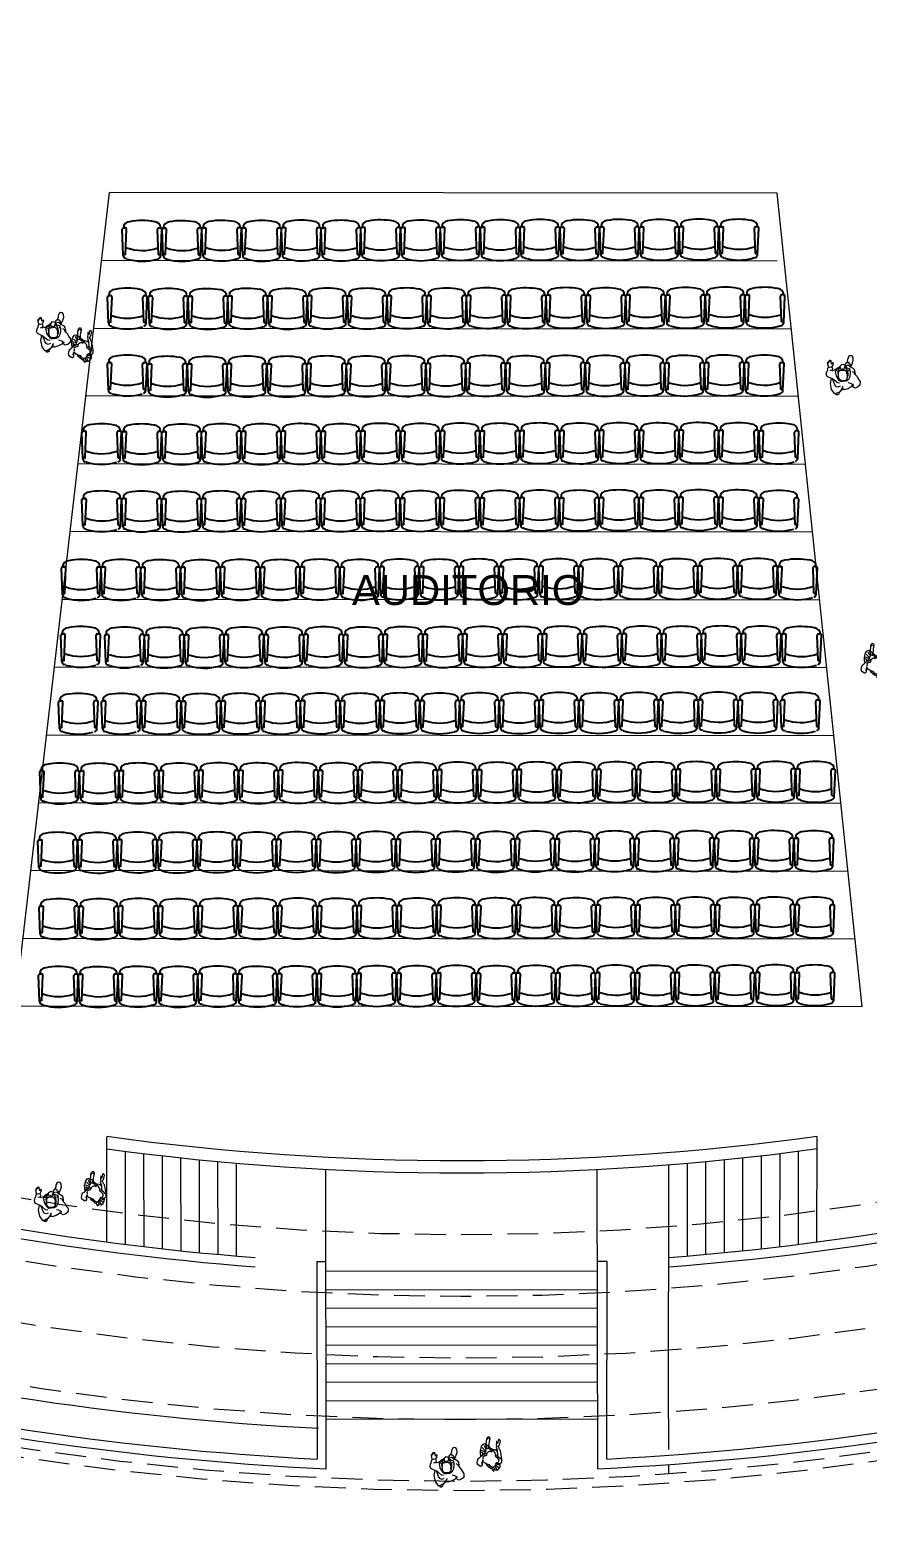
# Model space of a CAD drawing. Header units: millimetres. Extents: x 383 to 523, y 252 to 344.
# Drawn here: x 421.4 to 434.99, y 281.05 to 305.44 of the extents above; entities that cross this region are included whole.
import ezdxf

# ---------------------------------------------------------------- set-up
doc = ezdxf.new("R2010")
doc.units = ezdxf.units.MM
doc.header["$MEASUREMENT"] = 0
doc.linetypes.add('ACAD_ISO02W100', pattern=[15, 12, -3])
doc.linetypes.add('DASHED', pattern=[0.75, 0.5, -0.25])
doc.layers.add('cubierta', color=1, linetype='ACAD_ISO02W100', lineweight=15)
doc.layers.add('muros', color=5, linetype='Continuous', lineweight=30)
doc.layers.add('letreros', color=6, linetype='Continuous')
doc.layers.add('muebles', color=193, linetype='Continuous')

# ---------------------------------------------------------------- blocks, each defined once
blk = doc.blocks.new('sillas')
for p, q in [((-0.864, -0.083), (-0.88, -0.471)), ((-0.833, -0.098), (-0.866, -0.098)), ((-0.831, -0.1), (-0.816, -0.471)), ((-0.81, -0.032), (-0.83, -0.038)), ((-0.366, -0.032), (-0.346, -0.038)), ((-0.345, -0.1), (-0.36, -0.471)), ((-0.343, -0.098), (-0.315, -0.098)), ((-0.312, -0.083), (-0.296, -0.471)), ((-0.276, -0.083), (-0.292, -0.471)), ((-0.245, -0.098), (-0.278, -0.098)), ((-0.243, -0.1), (-0.228, -0.471)), ((-0.222, -0.032), (-0.242, -0.038)), ((0.222, -0.032), (0.242, -0.038)), ((0.243, -0.1), (0.228, -0.471)), ((0.245, -0.098), (0.273, -0.098)), ((0.276, -0.083), (0.292, -0.471)), ((-0.857, -0.49), (-0.839, -0.49)), ((-0.319, -0.49), (-0.337, -0.49)), ((-0.269, -0.49), (-0.251, -0.49)), ((0.269, -0.49), (0.251, -0.49))]:
    blk.add_line(p, q)
at = {"extrusion": (0, 0, -1)}
for centre, major_axis, start_param, end_param in [((-0.588, -0.865), (0, 0.865), 6.012219, 6.554151), ((0, -0.865), (0, 0.865), 6.012219, 6.554151), ((-0.816, -0.086), (0, 0.05), 4.756727, 5.996604), ((-0.833, -0.1), (0, 0.00125), 0, 1.526458), ((-0.588, -0.91), (0, 0.752), 5.961717, 6.604653), ((-0.36, -0.086), (0, 0.05), 0.286582, 1.526458), ((-0.343, -0.1), (0, 0.00125), 4.756727, 6.283185), ((-0.228, -0.086), (0, 0.05), 4.756727, 5.996604), ((-0.245, -0.1), (0, 0.00125), 0, 1.526458), ((0, -0.91), (0, 0.752), 5.961717, 6.604653), ((0.228, -0.086), (0, 0.05), 0.286582, 1.526458), ((0.245, -0.1), (0, 0.00125), 4.756727, 6.283185), ((-0.862, -0.471), (0, 0.0192), 2.888252, 4.744314), ((-0.775, -0.489), (0, 0.0923), 3.135407, 4.699897), ((-0.834, -0.471), (0, 0.0192), 1.538871, 3.394933), ((-0.588, 0.448), (0, 1.048), 2.954833, 3.328352), ((-0.401, -0.489), (0, 0.0923), 1.583289, 3.147778), ((-0.342, -0.471), (0, 0.0192), 2.888252, 4.744314), ((-0.314, -0.471), (0, 0.0192), 1.538871, 3.394933), ((-0.274, -0.471), (0, 0.0192), 2.888252, 4.744314), ((-0.187, -0.489), (0, 0.0923), 3.135407, 4.699897), ((-0.246, -0.471), (0, 0.0192), 1.538871, 3.394933), ((0, 0.448), (0, 1.048), 2.954833, 3.328352), ((0.187, -0.489), (0, 0.0923), 1.583289, 3.147778), ((0.246, -0.471), (0, 0.0192), 2.888252, 4.744314), ((0.274, -0.471), (0, 0.0192), 1.538871, 3.394933)]:
    blk.add_ellipse(centre, major_axis=major_axis, ratio=0.958333, start_param=start_param, end_param=end_param, dxfattribs=at)
blk = doc.blocks.new('h2')
at = {"layer": 'muebles', "lineweight": 0}
for p, q in [((-0.334, 0.036), (-0.331, 0.054)), ((-0.321, 0.016), (-0.334, 0.036)), ((-0.331, 0.054), (-0.311, 0.067)), ((-0.288, 0.008), (-0.321, 0.016)), ((-0.311, 0.08), (-0.239, 0.126)), ((-0.31, 0.055), (-0.311, 0.08)), ((-0.283, -0.002), (-0.31, 0.055)), ((-0.239, 0.126), (-0.14, 0.141)), ((-0.209, 0.022), (-0.194, 0.054)), ((-0.196, -0.015), (-0.209, 0.022)), ((-0.194, 0.054), (-0.157, 0.073)), ((-0.157, 0.073), (-0.078, 0.095)), ((-0.147, -0.01), (-0.139, 0.024)), ((-0.14, 0.141), (-0.06, 0.118)), ((-0.139, 0.024), (-0.096, 0.07)), ((-0.083, 0.008), (-0.102, -0.01)), ((-0.096, 0.07), (-0.063, 0.111)), ((-0.05, 0.027), (-0.083, 0.008)), ((-0.079, -0.004), (-0.044, 0)), ((-0.063, 0.111), (-0.04, 0.154)), ((-0.059, 0.005), (-0.056, 0.01)), ((-0.055, -0.002), (-0.059, 0.005)), ((-0.056, 0.01), (-0.025, 0)), ((-0.023, 0.039), (-0.05, 0.027)), ((-0.044, 0), (-0.009, 0.002)), ((-0.04, 0.154), (-0.022, 0.187)), ((0.021, 0.045), (-0.023, 0.039)), ((-0.022, 0.187), (0.014, 0.198)), ((-0.014, -0.002), (0.026, 0.004)), ((-0.009, 0.002), (0.019, -0.004)), ((0.014, 0.198), (0.051, 0.187)), ((0.052, 0.05), (0.021, 0.045)), ((0.026, 0.004), (0.07, -0.009)), ((0.051, 0.187), (0.084, 0.17)), ((0.056, 0.014), (0.052, 0.05)), ((0.065, 0.045), (0.056, 0.014)), ((0.072, 0.108), (0.064, 0.137)), ((0.077, 0.029), (0.065, 0.045)), ((0.069, 0.106), (0.069, 0.09)), ((0.069, 0.09), (0.075, 0.059)), ((0.077, 0.1), (0.072, 0.108)), ((0.075, 0.059), (0.084, 0.036)), ((0.102, 0.091), (0.077, 0.1)), ((0.087, 0.003), (0.077, 0.029)), ((0.084, 0.17), (0.107, 0.17)), ((0.084, 0.036), (0.111, -0.001)), ((0.1, -0.015), (0.087, 0.003)), ((0.126, 0.101), (0.102, 0.091)), ((0.107, 0.17), (0.121, 0.152)), ((0.158, 0.165), (0.121, 0.156)), ((0.121, 0.152), (0.13, 0.118)), ((0.13, 0.118), (0.126, 0.101)), ((0.131, 0.098), (0.149, 0.082)), ((0.149, 0.082), (0.181, 0.072)), ((0.194, 0.17), (0.158, 0.165)), ((0.172, 0.101), (0.228, 0.106)), ((0.181, 0.091), (0.172, 0.101)), ((0.197, 0.08), (0.181, 0.091)), ((0.181, 0.072), (0.197, 0.08)), ((0.187, 0.156), (0.199, 0.16)), ((0.215, 0.151), (0.187, 0.156)), ((0.2, 0.167), (0.194, 0.17)), ((0.199, 0.16), (0.2, 0.167)), ((0.205, 0.141), (0.217, 0.142)), ((0.23, 0.137), (0.205, 0.141)), ((0.218, 0.149), (0.215, 0.151)), ((0.215, 0.123), (0.228, 0.126)), ((0.227, 0.121), (0.215, 0.123)), ((0.217, 0.142), (0.218, 0.149)), ((0.235, 0.113), (0.227, 0.121)), ((0.228, 0.126), (0.233, 0.134)), ((0.228, 0.106), (0.235, 0.113)), ((0.233, 0.134), (0.23, 0.137)), ((-0.241, -0.038), (-0.283, -0.002)), ((-0.25, -0.058), (-0.265, -0.019)), ((-0.259, -0.075), (-0.242, -0.056)), ((-0.244, -0.142), (-0.259, -0.075)), ((-0.216, -0.195), (-0.244, -0.142)), ((-0.242, -0.056), (-0.219, -0.053)), ((-0.211, -0.053), (-0.241, -0.038)), ((-0.239, -0.252), (-0.216, -0.219)), ((-0.219, -0.053), (-0.203, -0.065)), ((-0.186, -0.213), (-0.216, -0.195)), ((-0.216, -0.219), (-0.188, -0.218)), ((-0.203, -0.065), (-0.211, -0.053)), ((-0.191, -0.236), (-0.162, -0.191)), ((-0.188, -0.218), (-0.191, -0.236)), ((-0.162, -0.191), (-0.15, -0.15)), ((-0.102, -0.01), (-0.116, -0.029)), ((-0.116, -0.029), (-0.116, -0.066)), ((-0.116, -0.066), (-0.114, -0.116)), ((-0.114, -0.116), (-0.088, -0.16)), ((-0.109, -0.079), (-0.108, -0.048)), ((-0.105, -0.107), (-0.109, -0.079)), ((-0.108, -0.048), (-0.099, -0.026)), ((-0.092, -0.124), (-0.105, -0.107)), ((-0.099, -0.026), (-0.079, -0.004)), ((-0.078, -0.132), (-0.092, -0.124)), ((-0.088, -0.16), (-0.045, -0.186)), ((-0.055, -0.136), (-0.078, -0.132)), ((-0.055, -0.133), (-0.059, -0.137)), ((-0.059, -0.137), (-0.056, -0.141)), ((-0.056, -0.141), (-0.032, -0.138)), ((-0.031, -0.138), (-0.055, -0.136)), ((-0.03, -0.15), (-0.051, -0.142)), ((-0.045, -0.186), (0.006, -0.193)), ((-0.012, -0.138), (-0.031, -0.138)), ((0.011, -0.15), (-0.03, -0.15)), ((0.015, -0.133), (-0.012, -0.138)), ((0.006, -0.193), (0.041, -0.198)), ((0.052, -0.145), (0.011, -0.15)), ((0.034, -0.224), (0.013, -0.259)), ((0.042, -0.127), (0.015, -0.133)), ((0.019, -0.004), (0.042, -0.007)), ((0.041, -0.198), (0.051, -0.168)), ((0.042, -0.007), (0.053, -0.012)), ((0.055, -0.115), (0.042, -0.127)), ((0.057, -0.032), (0.048, -0.017)), ((0.048, -0.115), (0.057, -0.1)), ((0.051, -0.168), (0.069, -0.195)), ((0.082, -0.132), (0.052, -0.145)), ((0.053, -0.012), (0.058, -0.021)), ((0.062, -0.1), (0.055, -0.115)), ((0.062, -0.051), (0.057, -0.032)), ((0.057, -0.1), (0.059, -0.086)), ((0.058, -0.021), (0.063, -0.037)), ((0.058, -0.065), (0.062, -0.051)), ((0.058, -0.076), (0.058, -0.065)), ((0.059, -0.086), (0.058, -0.076)), ((0.064, -0.09), (0.062, -0.1)), ((0.063, -0.037), (0.064, -0.053)), ((0.064, -0.053), (0.073, -0.059)), ((0.072, -0.081), (0.064, -0.085)), ((0.064, -0.085), (0.064, -0.09)), ((0.069, -0.195), (0.08, -0.176)), ((0.07, -0.009), (0.088, -0.017)), ((0.081, -0.075), (0.072, -0.081)), ((0.073, -0.059), (0.082, -0.064)), ((0.074, -0.048), (0.098, -0.042)), ((0.075, -0.091), (0.074, -0.091)), ((0.097, -0.099), (0.075, -0.091)), ((0.103, -0.214), (0.079, -0.249)), ((0.08, -0.176), (0.09, -0.149)), ((0.084, -0.069), (0.081, -0.075)), ((0.082, -0.064), (0.084, -0.069)), ((0.103, -0.109), (0.082, -0.132)), ((0.088, -0.017), (0.09, -0.024)), ((0.09, -0.024), (0.1, -0.015)), ((0.09, -0.149), (0.1, -0.132)), ((0.111, -0.001), (0.095, -0.006)), ((0.113, -0.109), (0.097, -0.099)), ((0.098, -0.042), (0.125, -0.032)), ((0.1, -0.132), (0.108, -0.114)), ((0.107, -0.195), (0.103, -0.214)), ((0.105, -0.208), (0.139, -0.204)), ((0.125, -0.185), (0.107, -0.195)), ((0.108, -0.114), (0.131, -0.132)), ((0.111, -0.009), (0.118, -0.024)), ((0.139, -0.117), (0.113, -0.109)), ((0.118, -0.024), (0.12, -0.029)), ((0.12, -0.211), (0.167, -0.236)), ((0.125, -0.032), (0.159, -0.071)), ((0.141, -0.16), (0.125, -0.185)), ((0.131, -0.132), (0.141, -0.16)), ((0.159, -0.071), (0.139, -0.117)), ((0.139, -0.204), (0.161, -0.188)), ((0.164, -0.122), (0.149, -0.109)), ((0.161, -0.188), (0.181, -0.168)), ((0.179, -0.147), (0.164, -0.122)), ((0.167, -0.236), (0.215, -0.254)), ((0.181, -0.168), (0.179, -0.147)), ((0.223, -0.163), (0.182, -0.147)), ((0.251, -0.167), (0.223, -0.163)), ((0.279, -0.183), (0.251, -0.167)), ((0.259, -0.252), (0.287, -0.239)), ((0.294, -0.209), (0.279, -0.183)), ((0.287, -0.239), (0.294, -0.209)), ((-0.227, -0.296), (-0.239, -0.252)), ((-0.198, -0.336), (-0.227, -0.296)), ((-0.139, -0.342), (-0.198, -0.336)), ((-0.112, -0.324), (-0.139, -0.342)), ((-0.05, -0.293), (-0.112, -0.324)), ((-0.004, -0.255), (-0.05, -0.293)), ((0.005, -0.268), (-0.02, -0.268)), ((0.013, -0.259), (-0.004, -0.255)), ((0.046, -0.264), (0.005, -0.268)), ((0.079, -0.249), (0.046, -0.264)), ((0.215, -0.254), (0.259, -0.252))]:
    blk.add_line(p, q, dxfattribs=at)
blk = doc.blocks.new('m1')
at = {"lineweight": 0}
for p, q in [((-0.229, 0.084), (-0.232, 0.072)), ((-0.232, 0.072), (-0.223, 0.06)), ((-0.216, 0.113), (-0.229, 0.084)), ((-0.223, 0.06), (-0.208, 0.051)), ((-0.209, 0.131), (-0.216, 0.113)), ((-0.181, 0.146), (-0.209, 0.131)), ((-0.208, 0.051), (-0.179, 0.052)), ((-0.165, 0.008), (-0.199, -0.017)), ((-0.183, 0.071), (-0.189, 0.066)), ((-0.162, 0.065), (-0.183, 0.071)), ((-0.158, 0.143), (-0.181, 0.146)), ((-0.179, 0.052), (-0.153, 0.051)), ((-0.166, 0.011), (-0.173, -0.006)), ((-0.151, 0.046), (-0.166, 0.03)), ((-0.166, 0.03), (-0.166, 0.011)), ((-0.15, 0.057), (-0.162, 0.065)), ((-0.124, 0.14), (-0.158, 0.143)), ((-0.153, 0.051), (-0.15, 0.057)), ((-0.127, 0.06), (-0.151, 0.046)), ((-0.115, 0.057), (-0.127, 0.06)), ((-0.1, 0.116), (-0.124, 0.14)), ((-0.1, 0.057), (-0.115, 0.057)), ((-0.062, 0.088), (-0.1, 0.116)), ((-0.082, 0.066), (-0.1, 0.057)), ((-0.074, 0.061), (-0.082, 0.066)), ((-0.054, 0.036), (-0.074, 0.061)), ((-0.07, 0.096), (-0.025, 0.11)), ((-0.028, 0.045), (-0.062, 0.088)), ((-0.051, 0.019), (-0.054, 0.036)), ((-0.035, 0.011), (-0.051, 0.019)), ((-0.043, 0.069), (-0.037, 0.088)), ((-0.008, 0.007), (-0.035, 0.011)), ((-0.03, 0.053), (-0.006, 0.094)), ((0.019, 0.036), (-0.03, 0.047)), ((-0.01, 0.007), (-0.028, 0.045)), ((-0.025, 0.11), (0.013, 0.116)), ((0.008, -0.007), (-0.008, 0.007)), ((0.008, 0.043), (0.021, 0.1)), ((0.013, 0.116), (0.092, 0.108)), ((0.045, 0.035), (0.019, 0.036)), ((0.027, 0.04), (0.071, 0.094)), ((0.062, 0.025), (0.045, 0.035)), ((0.057, 0.035), (0.11, 0.069)), ((0.069, -0.002), (0.062, 0.025)), ((0.068, 0.018), (0.123, 0.042)), ((0.071, -0.014), (0.109, 0.002)), ((0.092, 0.108), (0.128, 0.089)), ((0.119, 0.007), (0.099, -0.016)), ((0.13, 0.039), (0.119, 0.007)), ((0.128, 0.089), (0.14, 0.065)), ((0.14, 0.065), (0.13, 0.039)), ((0.134, 0.037), (0.158, 0.035)), ((0.158, 0.035), (0.187, 0.039)), ((0.187, 0.039), (0.214, 0.041)), ((0.2, 0.037), (0.221, 0.033)), ((0.214, 0.041), (0.239, 0.037)), ((0.221, 0.033), (0.236, 0.02)), ((0.235, 0.01), (0.226, -0.001)), ((0.236, 0.02), (0.235, 0.01)), ((0.239, 0.037), (0.258, 0.024)), ((0.264, 0.01), (0.256, 0)), ((0.258, 0.024), (0.264, 0.01)), ((-0.279, -0.13), (-0.282, -0.139)), ((-0.282, -0.139), (-0.277, -0.145)), ((-0.257, -0.118), (-0.279, -0.13)), ((-0.277, -0.145), (-0.263, -0.151)), ((-0.241, -0.087), (-0.262, -0.139)), ((-0.262, -0.139), (-0.258, -0.193)), ((-0.258, -0.193), (-0.241, -0.217)), ((-0.217, -0.133), (-0.25, -0.157)), ((-0.194, -0.153), (-0.249, -0.184)), ((-0.224, -0.11), (-0.245, -0.112)), ((-0.216, -0.051), (-0.241, -0.087)), ((-0.241, -0.217), (-0.199, -0.236)), ((-0.217, -0.09), (-0.229, -0.082)), ((-0.215, -0.09), (-0.221, -0.112)), ((-0.221, -0.112), (-0.208, -0.141)), ((-0.198, -0.063), (-0.217, -0.06)), ((-0.199, -0.017), (-0.216, -0.051)), ((-0.198, -0.065), (-0.215, -0.09)), ((-0.208, -0.141), (-0.177, -0.162)), ((-0.182, -0.163), (-0.208, -0.219)), ((-0.185, -0.041), (-0.2, -0.036)), ((-0.199, -0.236), (-0.152, -0.23)), ((-0.186, -0.053), (-0.198, -0.065)), ((-0.186, -0.016), (-0.188, -0.013)), ((-0.18, -0.034), (-0.186, -0.053)), ((-0.173, -0.006), (-0.182, -0.017)), ((-0.182, -0.017), (-0.18, -0.034)), ((-0.177, -0.162), (-0.156, -0.16)), ((-0.159, -0.164), (-0.166, -0.223)), ((-0.156, -0.16), (-0.136, -0.176)), ((-0.152, -0.23), (-0.142, -0.223)), ((-0.144, -0.177), (-0.148, -0.196)), ((-0.148, -0.196), (-0.147, -0.215)), ((-0.147, -0.215), (-0.139, -0.234)), ((-0.139, -0.234), (-0.117, -0.253)), ((-0.136, -0.176), (-0.132, -0.192)), ((-0.132, -0.192), (-0.116, -0.206)), ((-0.116, -0.206), (-0.094, -0.204)), ((-0.094, -0.204), (-0.078, -0.192)), ((-0.078, -0.192), (-0.066, -0.178)), ((-0.06, -0.212), (-0.075, -0.223)), ((-0.07, -0.248), (-0.002, -0.225)), ((-0.066, -0.178), (-0.054, -0.158)), ((-0.043, -0.193), (-0.06, -0.212)), ((-0.054, -0.158), (-0.048, -0.145)), ((-0.048, -0.145), (-0.029, -0.139)), ((-0.035, -0.177), (-0.043, -0.193)), ((-0.035, -0.176), (-0.031, -0.165)), ((-0.004, -0.165), (-0.035, -0.177)), ((-0.031, -0.165), (-0.022, -0.156)), ((-0.029, -0.139), (-0.006, -0.137)), ((-0.022, -0.156), (-0.017, -0.152)), ((-0.006, -0.137), (0.007, -0.129)), ((0.054, -0.152), (-0.004, -0.165)), ((-0.002, -0.225), (0.068, -0.203)), ((0.007, -0.129), (0.019, -0.117)), ((0.017, -0.016), (0.008, -0.007)), ((0.023, -0.031), (0.017, -0.016)), ((0.019, -0.117), (0.027, -0.105)), ((0.021, -0.061), (0.024, -0.046)), ((0.023, -0.069), (0.021, -0.061)), ((0.024, -0.046), (0.023, -0.031)), ((0.039, -0.072), (0.023, -0.069)), ((0.024, -0.037), (0.028, -0.044)), ((0.027, -0.105), (0.037, -0.1)), ((0.028, -0.044), (0.043, -0.053)), ((0.03, -0.062), (0.028, -0.068)), ((0.043, -0.056), (0.03, -0.062)), ((0.037, -0.1), (0.045, -0.082)), ((0.042, -0.072), (0.039, -0.072)), ((0.045, -0.069), (0.042, -0.072)), ((0.043, -0.053), (0.043, -0.056)), ((0.045, -0.082), (0.045, -0.069)), ((0.048, -0.149), (0.059, -0.136)), ((0.053, -0.057), (0.063, -0.023)), ((0.062, -0.087), (0.053, -0.057)), ((0.109, -0.127), (0.054, -0.152)), ((0.059, -0.136), (0.063, -0.116)), ((0.062, -0.043), (0.086, -0.029)), ((0.063, -0.116), (0.062, -0.087)), ((0.063, -0.023), (0.069, -0.002)), ((0.082, -0.042), (0.064, -0.083)), ((0.068, -0.203), (0.078, -0.189)), ((0.078, -0.189), (0.111, -0.17)), ((0.099, -0.016), (0.082, -0.042)), ((0.146, -0.005), (0.105, -0.01)), ((0.115, -0.135), (0.109, -0.127)), ((0.111, -0.17), (0.113, -0.164)), ((0.113, -0.164), (0.133, -0.166)), ((0.129, -0.135), (0.115, -0.135)), ((0.139, -0.124), (0.129, -0.135)), ((0.133, -0.166), (0.171, -0.178)), ((0.173, -0.123), (0.139, -0.124)), ((0.177, -0.004), (0.146, -0.005)), ((0.169, -0.141), (0.171, -0.136)), ((0.235, -0.146), (0.169, -0.141)), ((0.171, -0.136), (0.189, -0.131)), ((0.171, -0.178), (0.223, -0.181)), ((0.201, -0.123), (0.173, -0.123)), ((0.2, -0.006), (0.177, -0.004)), ((0.209, -0.004), (0.185, -0.002)), ((0.189, -0.131), (0.205, -0.129)), ((0.233, -0.008), (0.2, -0.006)), ((0.205, -0.129), (0.201, -0.123)), ((0.226, -0.001), (0.209, -0.004)), ((0.223, -0.181), (0.227, -0.174)), ((0.227, -0.174), (0.235, -0.172)), ((0.256, 0), (0.233, -0.008)), ((0.235, -0.172), (0.234, -0.165)), ((0.234, -0.165), (0.243, -0.165)), ((0.238, -0.154), (0.235, -0.146)), ((0.244, -0.157), (0.238, -0.154)), ((0.243, -0.165), (0.244, -0.157)), ((-0.117, -0.253), (-0.07, -0.248))]:
    blk.add_line(p, q, dxfattribs=at)

msp = doc.modelspace()

# ---------------------------------------------------------------- linework, layer by layer
at = {"layer": 'cubierta', "linetype": 'ACAD_ISO02W100', "lineweight": 18, "ltscale": 0.2}
msp.add_arc((428.383, 297.242), 32.252, 181.8805, 44.9344, dxfattribs=at)
at = {"layer": 'muebles'}
for p, q in [((422.686, 301.127), (422.707, 301.127)), ((423.279, 301.125), (423.258, 301.125)), ((422.677, 300.68), (422.661, 301.106)), ((422.713, 300.697), (422.732, 301.106)), ((423.249, 300.695), (423.233, 301.104)), ((423.284, 300.677), (423.304, 301.104)), ((422.712, 300.696), (422.675, 300.696)), ((422.736, 300.622), (422.715, 300.629)), ((423.25, 300.694), (423.281, 300.694)), ((422.672, 299.593), (422.656, 300.02)), ((422.681, 300.041), (422.702, 300.041)), ((422.708, 299.611), (422.727, 300.02)), ((423.244, 299.609), (423.228, 300.018)), ((423.274, 300.039), (423.253, 300.039)), ((423.279, 299.591), (423.299, 300.017)), ((422.707, 299.61), (422.67, 299.61)), ((422.731, 299.536), (422.71, 299.543)), ((423.245, 299.608), (423.277, 299.608)), ((422.267, 298.929), (422.288, 298.929)), ((422.86, 298.927), (422.839, 298.927)), ((433.25, 298.937), (433.271, 298.936)), ((433.843, 298.934), (433.822, 298.934)), ((422.258, 298.482), (422.242, 298.908)), ((422.294, 298.499), (422.313, 298.908)), ((422.829, 298.497), (422.814, 298.906)), ((422.865, 298.479), (422.885, 298.906)), ((433.241, 298.489), (433.225, 298.916)), ((433.277, 298.507), (433.296, 298.915)), ((433.812, 298.505), (433.797, 298.913)), ((433.848, 298.487), (433.868, 298.913)), ((422.293, 298.498), (422.256, 298.498)), ((422.831, 298.496), (422.862, 298.496)), ((433.276, 298.506), (433.239, 298.506)), ((433.3, 298.432), (433.279, 298.439)), ((433.814, 298.504), (433.845, 298.503)), ((422.317, 298.424), (422.296, 298.431)), ((422.261, 297.391), (422.244, 297.817)), ((422.27, 297.838), (422.29, 297.838)), ((422.297, 297.408), (422.316, 297.817)), ((422.832, 297.406), (422.816, 297.815)), ((422.862, 297.836), (422.842, 297.836)), ((422.868, 297.388), (422.887, 297.815)), ((433.238, 297.399), (433.221, 297.825)), ((433.247, 297.846), (433.267, 297.846)), ((433.274, 297.417), (433.293, 297.825)), ((433.809, 297.415), (433.793, 297.823)), ((433.839, 297.844), (433.819, 297.844)), ((433.845, 297.397), (433.864, 297.823)), ((422.295, 297.407), (422.259, 297.407)), ((422.32, 297.333), (422.298, 297.34)), ((422.833, 297.405), (422.865, 297.405)), ((433.272, 297.415), (433.236, 297.416)), ((433.297, 297.342), (433.275, 297.349)), ((433.81, 297.414), (433.842, 297.413)), ((433.549, 296.734), (433.57, 296.734)), ((434.142, 296.732), (434.121, 296.732)), ((421.928, 296.278), (421.912, 296.704)), ((421.937, 296.725), (421.958, 296.725)), ((421.964, 296.296), (421.983, 296.704)), ((422.5, 296.294), (422.484, 296.702)), ((422.53, 296.723), (422.509, 296.723)), ((422.535, 296.276), (422.555, 296.702)), ((422.57, 296.278), (422.554, 296.704)), ((422.579, 296.725), (422.6, 296.725)), ((422.606, 296.296), (422.625, 296.704)), ((423.141, 296.294), (423.125, 296.702)), ((423.171, 296.723), (423.151, 296.723)), ((423.177, 296.276), (423.197, 296.702)), ((433.541, 296.287), (433.524, 296.713)), ((433.576, 296.304), (433.595, 296.713)), ((434.112, 296.302), (434.096, 296.711)), ((434.147, 296.284), (434.167, 296.711)), ((421.963, 296.294), (421.926, 296.294)), ((422.501, 296.292), (422.532, 296.292)), ((422.605, 296.294), (422.568, 296.295)), ((423.143, 296.293), (423.174, 296.292)), ((433.575, 296.303), (433.539, 296.303)), ((434.113, 296.301), (434.145, 296.301)), ((421.987, 296.221), (421.966, 296.227)), ((422.629, 296.221), (422.608, 296.228)), ((433.6, 296.23), (433.578, 296.236)), ((421.919, 295.192), (421.902, 295.618)), ((421.928, 295.639), (421.948, 295.639)), ((421.955, 295.21), (421.974, 295.618)), ((422.49, 295.208), (422.474, 295.616)), ((422.52, 295.637), (422.5, 295.637)), ((422.526, 295.19), (422.546, 295.616)), ((422.629, 295.182), (422.613, 295.608)), ((422.638, 295.629), (422.659, 295.629)), ((422.665, 295.199), (422.684, 295.608)), ((423.2, 295.198), (423.184, 295.606)), ((423.231, 295.627), (423.21, 295.627)), ((423.236, 295.18), (423.256, 295.606)), ((433.606, 295.19), (433.59, 295.617)), ((433.615, 295.638), (433.636, 295.638)), ((433.642, 295.208), (433.661, 295.616)), ((434.177, 295.206), (434.161, 295.615)), ((434.208, 295.636), (434.187, 295.636)), ((434.213, 295.188), (434.233, 295.614)), ((421.953, 295.208), (421.917, 295.208)), ((421.978, 295.135), (421.957, 295.141)), ((422.492, 295.206), (422.523, 295.206)), ((422.664, 295.198), (422.627, 295.198)), ((422.688, 295.125), (422.667, 295.131)), ((423.202, 295.196), (423.233, 295.196)), ((433.641, 295.207), (433.604, 295.207)), ((433.665, 295.133), (433.644, 295.14)), ((434.179, 295.205), (434.21, 295.205)), ((421.889, 294.553), (421.91, 294.553)), ((422.482, 294.551), (422.461, 294.551)), ((422.578, 294.107), (422.561, 294.533)), ((422.587, 294.554), (422.607, 294.554)), ((423.179, 294.552), (423.158, 294.552)), ((433.587, 294.121), (433.57, 294.548)), ((433.595, 294.568), (433.616, 294.568)), ((433.622, 294.139), (433.641, 294.547)), ((434.158, 294.137), (434.142, 294.545)), ((434.188, 294.566), (434.167, 294.566)), ((434.193, 294.119), (434.213, 294.545)), ((421.88, 294.106), (421.864, 294.532)), ((421.916, 294.124), (421.935, 294.532)), ((422.452, 294.122), (422.436, 294.53)), ((422.487, 294.104), (422.507, 294.53)), ((422.614, 294.125), (422.632, 294.533)), ((423.149, 294.123), (423.133, 294.531)), ((423.185, 294.105), (423.204, 294.531)), ((421.915, 294.122), (421.878, 294.123)), ((421.939, 294.049), (421.918, 294.056)), ((422.453, 294.121), (422.484, 294.12)), ((422.612, 294.123), (422.576, 294.123)), ((422.637, 294.05), (422.615, 294.057)), ((423.15, 294.121), (423.182, 294.121)), ((433.621, 294.138), (433.585, 294.138)), ((433.646, 294.064), (433.624, 294.071)), ((434.159, 294.136), (434.191, 294.135))]:
    msp.add_line(p, q, dxfattribs=at)
for centre, major_axis, ratio, start_param, end_param in [((422.681, 301.107), (0.0001, 0.0211), 0.958333, -0.253341, 1.602721), ((422.777, 301.126), (0, 0.102), 0.958333, -0.006186, 1.558304), ((422.712, 301.106), (0.0001, 0.0211), 0.958333, 4.680464, 6.536526), ((422.979, 300.094), (0.004, 1.153), 0.958333, -0.186759, 0.186759), ((423.188, 301.124), (0, 0.102), 0.958333, -1.558304, 0.006186), ((423.253, 301.104), (0.0001, 0.0211), 0.958333, -0.253341, 1.602721), ((423.284, 301.104), (0.0001, 0.0211), 0.958333, 4.680464, 6.536526), ((422.73, 300.682), (0.0002, 0.055), 0.958333, 1.615134, 2.855011), ((422.712, 300.697), (0.000952, 0.000952), 0.999694, 3.923547, 5.447775), ((422.984, 301.587), (0.003, 0.827), 0.958333, 2.820125, 3.463061), ((423.232, 300.68), (0.0002, 0.055), 0.958333, 3.428174, 4.668051), ((423.25, 300.695), (0.000952, 0.000952), 0.999694, 2.398708, 3.923547), ((422.984, 301.539), (0.003, 0.952), 0.958333, 2.870627, 3.412559), ((422.772, 300.04), (0, 0.102), 0.958333, -0.006186, 1.558304), ((422.974, 299.008), (0.004, 1.153), 0.958333, -0.186759, 0.186759), ((422.676, 300.02), (0.0001, 0.0211), 0.958333, -0.253341, 1.602721), ((422.707, 300.02), (0.0001, 0.0211), 0.958333, 4.680464, 6.536526), ((423.183, 300.038), (0, 0.102), 0.958333, -1.558304, 0.006186), ((423.248, 300.018), (0.0001, 0.0211), 0.958333, -0.253341, 1.602721), ((423.279, 300.018), (0.0001, 0.0211), 0.958333, 4.680464, 6.536526), ((422.979, 300.501), (0.003, 0.827), 0.958333, 2.820125, 3.463061), ((422.725, 299.596), (0.0002, 0.055), 0.958333, 1.615134, 2.855011), ((422.707, 299.611), (0.000952, 0.000952), 0.999694, 3.923547, 5.447775), ((422.979, 300.453), (0.003, 0.952), 0.958333, 2.870627, 3.412559), ((423.227, 299.594), (0.0002, 0.055), 0.958333, 3.428174, 4.668051), ((423.245, 299.609), (0.000952, 0.000952), 0.999694, 2.398708, 3.923547), ((422.262, 298.909), (0.0001, 0.0211), 0.958333, -0.253341, 1.602721), ((422.358, 298.928), (0, 0.102), 0.958333, -0.006186, 1.558304), ((422.293, 298.908), (0.0001, 0.0211), 0.958333, 4.680464, 6.536526), ((422.56, 297.896), (0.004, 1.153), 0.958333, -0.186759, 0.186759), ((422.769, 298.926), (0, 0.102), 0.958333, -1.558304, 0.006186), ((422.834, 298.907), (0.0001, 0.0211), 0.958333, -0.253341, 1.602721), ((422.865, 298.906), (0.0001, 0.0211), 0.958333, 4.680464, 6.536526), ((433.245, 298.916), (0.0001, 0.0211), 0.958333, -0.253341, 1.602721), ((433.34, 298.936), (0, 0.102), 0.958333, -0.006186, 1.558304), ((433.276, 298.916), (0.0001, 0.0211), 0.958333, 4.680464, 6.536526), ((433.543, 297.904), (0.004, 1.153), 0.958333, -0.186759, 0.186759), ((433.752, 298.934), (0, 0.102), 0.958333, -1.558304, 0.006186), ((433.817, 298.914), (0.0001, 0.0211), 0.958333, -0.253341, 1.602721), ((433.848, 298.914), (0.0001, 0.0211), 0.958333, 4.680464, 6.536526), ((422.311, 298.484), (0.0002, 0.055), 0.958333, 1.615134, 2.855011), ((422.293, 298.499), (0.000952, 0.000952), 0.999694, 3.923547, 5.447775), ((422.565, 299.389), (0.003, 0.827), 0.958333, 2.820125, 3.463061), ((422.812, 298.482), (0.0002, 0.055), 0.958333, 3.428174, 4.668051), ((422.831, 298.497), (0.000952, 0.000952), 0.999694, 2.398708, 3.923547), ((433.294, 298.491), (0.0002, 0.055), 0.958333, 1.615134, 2.855011), ((433.276, 298.507), (0.000952, 0.000952), 0.999694, 3.923547, 5.447775), ((433.548, 299.397), (0.003, 0.827), 0.958333, 2.820125, 3.463061), ((433.795, 298.49), (0.0002, 0.055), 0.958333, 3.428174, 4.668051), ((433.814, 298.505), (0.000952, 0.000952), 0.999694, 2.398708, 3.923547), ((422.565, 299.341), (0.003, 0.952), 0.958333, 2.870627, 3.412559), ((433.548, 299.348), (0.003, 0.952), 0.958333, 2.870627, 3.412559), ((422.562, 296.805), (0.004, 1.153), 0.958333, -0.186759, 0.186759), ((433.337, 297.845), (0, 0.102), 0.958333, -0.006186, 1.558304), ((433.539, 296.813), (0.004, 1.153), 0.958333, -0.186759, 0.186759), ((422.265, 297.817), (0.0001, 0.0211), 0.958333, -0.253341, 1.602721), ((422.36, 297.837), (0, 0.102), 0.958333, -0.006186, 1.558304), ((422.295, 297.817), (0.0001, 0.0211), 0.958333, 4.680464, 6.536526), ((422.772, 297.835), (0, 0.102), 0.958333, -1.558304, 0.006186), ((422.836, 297.815), (0.0001, 0.0211), 0.958333, -0.253341, 1.602721), ((422.867, 297.815), (0.0001, 0.0211), 0.958333, 4.680464, 6.536526), ((433.242, 297.826), (0.0001, 0.0211), 0.958333, -0.253341, 1.602721), ((433.272, 297.826), (0.0001, 0.0211), 0.958333, 4.680464, 6.536526), ((433.749, 297.844), (0, 0.102), 0.958333, -1.558304, 0.006186), ((433.813, 297.824), (0.0001, 0.0211), 0.958333, -0.253341, 1.602721), ((433.844, 297.824), (0.0001, 0.0211), 0.958333, 4.680464, 6.536526), ((422.568, 298.298), (0.003, 0.827), 0.958333, 2.820125, 3.463061), ((433.545, 298.307), (0.003, 0.827), 0.958333, 2.820125, 3.463061), ((422.314, 297.393), (0.0002, 0.055), 0.958333, 1.615134, 2.855011), ((422.295, 297.408), (0.000952, 0.000952), 0.999694, 3.923547, 5.447775), ((422.567, 298.25), (0.003, 0.952), 0.958333, 2.870627, 3.412559), ((422.815, 297.391), (0.0002, 0.055), 0.958333, 3.428174, 4.668051), ((422.833, 297.406), (0.000952, 0.000952), 0.999694, 2.398708, 3.923547), ((433.291, 297.401), (0.0002, 0.055), 0.958333, 1.615134, 2.855011), ((433.272, 297.417), (0.000952, 0.000952), 0.999694, 3.923547, 5.447775), ((433.544, 298.258), (0.003, 0.952), 0.958333, 2.870627, 3.412559), ((433.792, 297.4), (0.0002, 0.055), 0.958333, 3.428174, 4.668051), ((433.81, 297.415), (0.000952, 0.000952), 0.999694, 2.398708, 3.923547), ((422.028, 296.724), (0, 0.102), 0.958333, -0.006186, 1.558304), ((422.23, 295.692), (0.004, 1.153), 0.958333, -0.186759, 0.186759), ((422.439, 296.723), (0, 0.102), 0.958333, -1.558304, 0.006186), ((422.669, 296.724), (0, 0.102), 0.958333, -0.006186, 1.558304), ((422.871, 295.692), (0.004, 1.153), 0.958333, -0.186759, 0.186759), ((423.081, 296.723), (0, 0.102), 0.958333, -1.558304, 0.006186), ((433.544, 296.714), (0.0001, 0.0211), 0.958333, -0.253341, 1.602721), ((433.64, 296.733), (0, 0.102), 0.958333, -0.006186, 1.558304), ((433.575, 296.713), (0.0001, 0.0211), 0.958333, 4.680464, 6.536526), ((433.842, 295.701), (0.004, 1.153), 0.958333, -0.186759, 0.186759), ((434.051, 296.732), (0, 0.102), 0.958333, -1.558304, 0.006186), ((434.116, 296.712), (0.0001, 0.0211), 0.958333, -0.253341, 1.602721), ((434.147, 296.711), (0.0001, 0.0211), 0.958333, 4.680464, 6.536526), ((421.932, 296.705), (0.0001, 0.0211), 0.958333, -0.253341, 1.602721), ((421.963, 296.705), (0.0001, 0.0211), 0.958333, 4.680464, 6.536526), ((422.504, 296.703), (0.0001, 0.0211), 0.958333, -0.253341, 1.602721), ((422.535, 296.703), (0.0001, 0.0211), 0.958333, 4.680464, 6.536526), ((422.574, 296.705), (0.0001, 0.0211), 0.958333, -0.253341, 1.602721), ((422.605, 296.705), (0.0001, 0.0211), 0.958333, 4.680464, 6.536526), ((423.146, 296.703), (0.0001, 0.0211), 0.958333, -0.253341, 1.602721), ((423.176, 296.703), (0.0001, 0.0211), 0.958333, 4.680464, 6.536526), ((421.981, 296.28), (0.0002, 0.055), 0.958333, 1.615134, 2.855011), ((421.963, 296.296), (0.000952, 0.000952), 0.999694, 3.923547, 5.447775), ((422.235, 297.186), (0.003, 0.827), 0.958333, 2.820125, 3.463061), ((422.483, 296.278), (0.0002, 0.055), 0.958333, 3.428174, 4.668051), ((422.501, 296.294), (0.000952, 0.000952), 0.999694, 2.398708, 3.923547), ((422.623, 296.28), (0.0002, 0.055), 0.958333, 1.615134, 2.855011), ((422.605, 296.296), (0.000952, 0.000952), 0.999694, 3.923547, 5.447775), ((422.877, 297.186), (0.003, 0.827), 0.958333, 2.820125, 3.463061), ((423.124, 296.279), (0.0002, 0.055), 0.958333, 3.428174, 4.668051), ((423.143, 296.294), (0.000952, 0.000952), 0.999694, 2.398708, 3.923547), ((433.593, 296.289), (0.0002, 0.055), 0.958333, 1.615134, 2.855011), ((433.575, 296.304), (0.000952, 0.000952), 0.999694, 3.923547, 5.447775), ((433.847, 297.194), (0.003, 0.827), 0.958333, 2.820125, 3.463061), ((434.095, 296.287), (0.0002, 0.055), 0.958333, 3.428174, 4.668051), ((434.113, 296.302), (0.000952, 0.000952), 0.999694, 2.398708, 3.923547), ((422.235, 297.137), (0.003, 0.952), 0.958333, 2.870627, 3.412559), ((422.877, 297.137), (0.003, 0.952), 0.958333, 2.870627, 3.412559), ((433.847, 297.146), (0.003, 0.952), 0.958333, 2.870627, 3.412559), ((422.22, 294.606), (0.004, 1.153), 0.958333, -0.186759, 0.186759), ((422.93, 294.596), (0.004, 1.153), 0.958333, -0.186759, 0.186759), ((433.907, 294.605), (0.004, 1.153), 0.958333, -0.186759, 0.186759), ((421.923, 295.619), (0.0001, 0.0211), 0.958333, -0.253341, 1.602721), ((422.018, 295.638), (0, 0.102), 0.958333, -0.006186, 1.558304), ((421.953, 295.619), (0.0001, 0.0211), 0.958333, 4.680464, 6.536526), ((422.43, 295.637), (0, 0.102), 0.958333, -1.558304, 0.006186), ((422.495, 295.617), (0.0001, 0.0211), 0.958333, -0.253341, 1.602721), ((422.525, 295.617), (0.0001, 0.0211), 0.958333, 4.680464, 6.536526), ((422.633, 295.609), (0.0001, 0.0211), 0.958333, -0.253341, 1.602721), ((422.728, 295.628), (0, 0.102), 0.958333, -0.006186, 1.558304), ((422.664, 295.609), (0.0001, 0.0211), 0.958333, 4.680464, 6.536526), ((423.14, 295.627), (0, 0.102), 0.958333, -1.558304, 0.006186), ((423.205, 295.607), (0.0001, 0.0211), 0.958333, -0.253341, 1.602721), ((423.236, 295.607), (0.0001, 0.0211), 0.958333, 4.680464, 6.536526), ((433.61, 295.617), (0.0001, 0.0211), 0.958333, -0.253341, 1.602721), ((433.705, 295.637), (0, 0.102), 0.958333, -0.006186, 1.558304), ((433.641, 295.617), (0.0001, 0.0211), 0.958333, 4.680464, 6.536526), ((434.117, 295.635), (0, 0.102), 0.958333, -1.558304, 0.006186), ((434.182, 295.615), (0.0001, 0.0211), 0.958333, -0.253341, 1.602721), ((434.213, 295.615), (0.0001, 0.0211), 0.958333, 4.680464, 6.536526), ((422.226, 296.1), (0.003, 0.827), 0.958333, 2.820125, 3.463061), ((422.936, 296.09), (0.003, 0.827), 0.958333, 2.820125, 3.463061), ((433.913, 296.098), (0.003, 0.827), 0.958333, 2.820125, 3.463061), ((421.972, 295.194), (0.0002, 0.055), 0.958333, 1.615134, 2.855011), ((421.953, 295.21), (0.000952, 0.000952), 0.999694, 3.923547, 5.447775), ((422.226, 296.051), (0.003, 0.952), 0.958333, 2.870627, 3.412559), ((422.473, 295.192), (0.0002, 0.055), 0.958333, 3.428174, 4.668051), ((422.492, 295.208), (0.000952, 0.000952), 0.999694, 2.398708, 3.923547), ((422.682, 295.184), (0.0002, 0.055), 0.958333, 1.615134, 2.855011), ((422.664, 295.2), (0.000952, 0.000952), 0.999694, 3.923547, 5.447775), ((422.936, 296.041), (0.003, 0.952), 0.958333, 2.870627, 3.412559), ((423.183, 295.182), (0.0002, 0.055), 0.958333, 3.428174, 4.668051), ((423.202, 295.198), (0.000952, 0.000952), 0.999694, 2.398708, 3.923547), ((433.659, 295.193), (0.0002, 0.055), 0.958333, 1.615134, 2.855011), ((433.641, 295.208), (0.000952, 0.000952), 0.999694, 3.923547, 5.447775), ((433.913, 296.049), (0.003, 0.952), 0.958333, 2.870627, 3.412559), ((434.16, 295.191), (0.0002, 0.055), 0.958333, 3.428174, 4.668051), ((434.179, 295.206), (0.000952, 0.000952), 0.999694, 2.398708, 3.923547), ((421.884, 294.533), (0.0001, 0.0211), 0.958333, -0.253341, 1.602721), ((421.98, 294.552), (0, 0.102), 0.958333, -0.006186, 1.558304), ((421.915, 294.533), (0.0001, 0.0211), 0.958333, 4.680464, 6.536526), ((422.182, 293.52), (0.004, 1.153), 0.958333, -0.186759, 0.186759), ((422.391, 294.551), (0, 0.102), 0.958333, -1.558304, 0.006186), ((422.456, 294.531), (0.0001, 0.0211), 0.958333, -0.253341, 1.602721), ((422.487, 294.531), (0.0001, 0.0211), 0.958333, 4.680464, 6.536526), ((422.581, 294.534), (0.0001, 0.0211), 0.958333, -0.253341, 1.602721), ((422.677, 294.553), (0, 0.102), 0.958333, -0.006186, 1.558304), ((422.612, 294.534), (0.0001, 0.0211), 0.958333, 4.680464, 6.536526), ((422.879, 293.521), (0.004, 1.153), 0.958333, -0.186759, 0.186759), ((423.089, 294.552), (0, 0.102), 0.958333, -1.558304, 0.006186), ((423.153, 294.532), (0.0001, 0.0211), 0.958333, -0.253341, 1.602721), ((423.184, 294.532), (0.0001, 0.0211), 0.958333, 4.680464, 6.536526), ((433.59, 294.548), (0.0001, 0.0211), 0.958333, -0.253341, 1.602721), ((433.686, 294.567), (0, 0.102), 0.958333, -0.006186, 1.558304), ((433.621, 294.548), (0.0001, 0.0211), 0.958333, 4.680464, 6.536526), ((433.888, 293.536), (0.004, 1.153), 0.958333, -0.186759, 0.186759), ((434.097, 294.566), (0, 0.102), 0.958333, -1.558304, 0.006186), ((434.162, 294.546), (0.0001, 0.0211), 0.958333, -0.253341, 1.602721), ((434.193, 294.546), (0.0001, 0.0211), 0.958333, 4.680464, 6.536526), ((421.933, 294.108), (0.0002, 0.055), 0.958333, 1.615134, 2.855011), ((421.915, 294.124), (0.000952, 0.000952), 0.999694, 3.923547, 5.447775), ((422.187, 295.014), (0.003, 0.827), 0.958333, 2.820125, 3.463061), ((422.187, 294.965), (0.003, 0.952), 0.958333, 2.870627, 3.412559), ((422.435, 294.107), (0.0002, 0.055), 0.958333, 3.428174, 4.668051), ((422.453, 294.122), (0.000952, 0.000952), 0.999694, 2.398708, 3.923547), ((422.63, 294.109), (0.0002, 0.055), 0.958333, 1.615134, 2.855011), ((422.612, 294.125), (0.000952, 0.000952), 0.999694, 3.923547, 5.447775), ((422.884, 295.015), (0.003, 0.827), 0.958333, 2.820125, 3.463061), ((422.884, 294.966), (0.003, 0.952), 0.958333, 2.870627, 3.412559), ((423.132, 294.107), (0.0002, 0.055), 0.958333, 3.428174, 4.668051), ((423.15, 294.123), (0.000952, 0.000952), 0.999694, 2.398708, 3.923547), ((433.639, 294.123), (0.0002, 0.055), 0.958333, 1.615134, 2.855011), ((433.621, 294.139), (0.000952, 0.000952), 0.999694, 3.923547, 5.447775), ((433.893, 295.029), (0.003, 0.827), 0.958333, 2.820125, 3.463061), ((433.893, 294.98), (0.003, 0.952), 0.958333, 2.870627, 3.412559), ((434.141, 294.122), (0.0002, 0.055), 0.958333, 3.428174, 4.668051), ((434.159, 294.137), (0.000952, 0.000952), 0.999694, 2.398708, 3.923547)]:
    msp.add_ellipse(centre, major_axis=major_axis, ratio=ratio, start_param=start_param, end_param=end_param, dxfattribs=at)
at = {"layer": 'muros', "lineweight": 18}
for p, q in [((421.162, 289.6), (422.69, 302.798)), ((433.515, 302.788), (422.69, 302.798)), ((434.891, 289.587), (433.515, 302.788)), ((433.514, 301.688), (422.563, 301.698)), ((433.744, 300.585), (422.435, 300.596)), ((433.859, 299.488), (422.308, 299.499)), ((433.973, 298.387), (422.181, 298.399)), ((434.083, 297.287), (422.048, 297.299)), ((434.203, 296.187), (421.926, 296.199)), ((434.317, 295.087), (421.799, 295.099)), ((434.432, 293.987), (421.671, 293.999)), ((434.547, 292.887), (421.544, 292.899)), ((434.661, 291.787), (421.416, 291.8)), ((434.776, 290.687), (421.289, 290.7)), ((434.891, 289.587), (421.162, 289.6)), ((422.65, 285.773), (422.648, 287.479)), ((434.159, 285.773), (434.162, 287.479)), ((422.951, 285.734), (422.948, 287.246)), ((433.859, 285.734), (433.861, 287.246)), ((423.251, 285.697), (423.248, 287.208)), ((423.551, 285.663), (423.548, 287.173)), ((423.851, 285.63), (423.848, 287.139)), ((424.151, 285.6), (424.148, 287.108)), ((424.451, 285.572), (424.449, 287.079)), ((424.751, 285.538), (424.749, 287.052)), ((431.755, 282.908), (431.761, 287.027)), ((432.059, 285.538), (432.061, 287.052)), ((432.359, 285.572), (432.361, 287.079)), ((432.659, 285.6), (432.661, 287.108)), ((432.959, 285.63), (432.961, 287.139)), ((433.259, 285.663), (433.261, 287.173)), ((433.559, 285.697), (433.561, 287.208)), ((426.205, 282.095), (426.199, 286.951)), ((430.606, 282.095), (430.599, 286.951)), ((426.051, 285.457), (426.201, 285.457)), ((426.051, 285.457), (426.055, 282.252)), ((430.601, 285.293), (426.201, 285.299)), ((430.759, 285.457), (430.601, 285.457)), ((430.754, 282.253), (430.759, 285.457)), ((430.602, 284.993), (426.202, 284.999)), ((430.602, 284.693), (426.202, 284.699)), ((430.603, 284.393), (426.203, 284.399)), ((430.603, 284.093), (426.203, 284.099)), ((430.603, 283.793), (426.203, 283.799)), ((430.604, 283.493), (426.204, 283.499)), ((430.604, 283.193), (426.204, 283.199)), ((430.605, 282.893), (426.205, 282.902))]:
    msp.add_line(p, q, dxfattribs=at)
at = {"layer": 'muros', "linetype": 'DASHED', "lineweight": 18}
msp.add_line((431.755, 282.908), (431.755, 282.013), dxfattribs=at)
at = {"layer": 'muros', "lineweight": 18}
for centre, radius, start, end in [((428.031, 297.243), 26.544, 180, 0.0035), ((428.4, 329.213), 43.819, 242.308, 265.6167), ((428.4, 329.213), 43.819, 274.3962, 297.9408), ((428.4, 329.213), 43.969, 242.3366, 265.632), ((428.4, 329.213), 43.969, 274.3809, 297.9113), ((428.4, 329.213), 46.519, 242.8773, 267.1409), ((428.4, 329.213), 42.119, 262.1509, 277.8626), ((428.4, 329.213), 47.169, 242.9021, 267.3327), ((428.4, 329.213), 47.019, 242.8773, 267.1409), ((428.4, 329.213), 42.319, 262.1887, 277.8248), ((428.4, 329.213), 47.019, 272.8697, 297.0834), ((428.4, 329.213), 47.169, 272.6807, 297.0588)]:
    msp.add_arc(centre, radius, start, end, dxfattribs=at)
at = {"layer": 'muros', "linetype": 'DASHED', "lineweight": 18}
for radius, start, end in [(43.319, 242.2114, 297.7461), (44.319, 242.4025, 297.556), (45.319, 242.585, 297.3743), (46.319, 242.7595, 297.2006), (47.469, 242.6831, 297.2779), (47.319, 242.9267, 297.0343)]:
    msp.add_arc((428.4, 329.213), radius, start, end, dxfattribs=at)

# ---------------------------------------------------------------- block references
at = {"layer": 'muebles', "xscale": -1.100000000000037, "yscale": 1.100000000000023, "zscale": 1.1, "rotation": 179.7938998926234}
for p in [(423.864, 301.683), (425.154, 301.686), (426.444, 301.689), (427.734, 301.693), (429.024, 301.696), (430.314, 301.699), (431.604, 301.702), (432.894, 301.705), (424.287, 300.58), (425.577, 300.583), (426.867, 300.586), (428.157, 300.589), (429.447, 300.592), (430.737, 300.595), (432.027, 300.599), (433.317, 300.602), (424.275, 299.48), (425.565, 299.483), (426.855, 299.486), (428.145, 299.489), (429.435, 299.492), (430.725, 299.495), (432.015, 299.498), (433.305, 299.501), (423.861, 298.383), (425.151, 298.386), (426.441, 298.389), (427.731, 298.393), (429.021, 298.396), (430.311, 298.399), (431.601, 298.402), (432.891, 298.405), (423.858, 297.293), (425.148, 297.296), (426.438, 297.299), (427.728, 297.302), (429.018, 297.306), (430.308, 297.309), (431.598, 297.312), (432.888, 297.315), (424.167, 296.181), (425.457, 296.184), (426.747, 296.187), (428.037, 296.19), (429.327, 296.193), (430.617, 296.196), (431.907, 296.199), (433.197, 296.202), (424.226, 295.084), (425.516, 295.088), (426.806, 295.091), (428.096, 295.094), (429.386, 295.097), (430.676, 295.1), (431.966, 295.103), (433.256, 295.106), (424.175, 294.01), (425.465, 294.013), (426.755, 294.016), (428.045, 294.019), (429.334, 294.022), (430.624, 294.025), (431.914, 294.028), (433.204, 294.031), (426.396, 292.889), (427.686, 292.893), (428.976, 292.896), (430.266, 292.899), (431.556, 292.902), (432.846, 292.905), (434.136, 292.908), (422.526, 292.88), (423.816, 292.883), (425.106, 292.886), (422.497, 291.758), (423.787, 291.761), (425.077, 291.764), (426.367, 291.767), (427.657, 291.77), (428.947, 291.773), (430.237, 291.777), (431.527, 291.78), (432.817, 291.783), (434.111, 291.786), (428.964, 290.696), (430.254, 290.699), (431.544, 290.702), (432.834, 290.705), (434.124, 290.708), (422.516, 290.68), (423.804, 290.683), (425.094, 290.686), (426.384, 290.689), (427.674, 290.693), (422.508, 289.58), (423.798, 289.583), (425.088, 289.586), (426.378, 289.589), (427.668, 289.593), (428.958, 289.596), (430.248, 289.599), (431.538, 289.602), (432.828, 289.605), (434.128, 289.608)]:
    msp.add_blockref('sillas', p, dxfattribs=at)
at = {"layer": 'muebles', "linetype": 'Continuous'}
for name, p, rotation in [('h2', (421.708, 300.545), 93.57633454207179), ('m1', (422.191, 300.345), 81.86416563503616), ('h2', (434.509, 299.851), 93.57633454207179), ('m1', (435.043, 295.225), 81.86416563503616), ('h2', (421.671, 286.438), 93.57633454207179), ('m1', (422.401, 286.661), 81.86416563503616), ('m1', (428.817, 282.355), 81.86416563503616), ('h2', (428.086, 282.132), 93.57633454207179)]:
    msp.add_blockref(name, p, dxfattribs=dict(at, rotation=rotation))

# ---------------------------------------------------------------- texts
at = {"layer": 'letreros', "color": 2, "insert": (426.621, 296.593), "char_height": 0.48545, "width": 0.089, "attachment_point": 1}
msp.add_mtext('{\\fArial|b0|i0|c0|p34;AUDITORIO}', dxfattribs=at)

doc.saveas('drawing.dxf')
